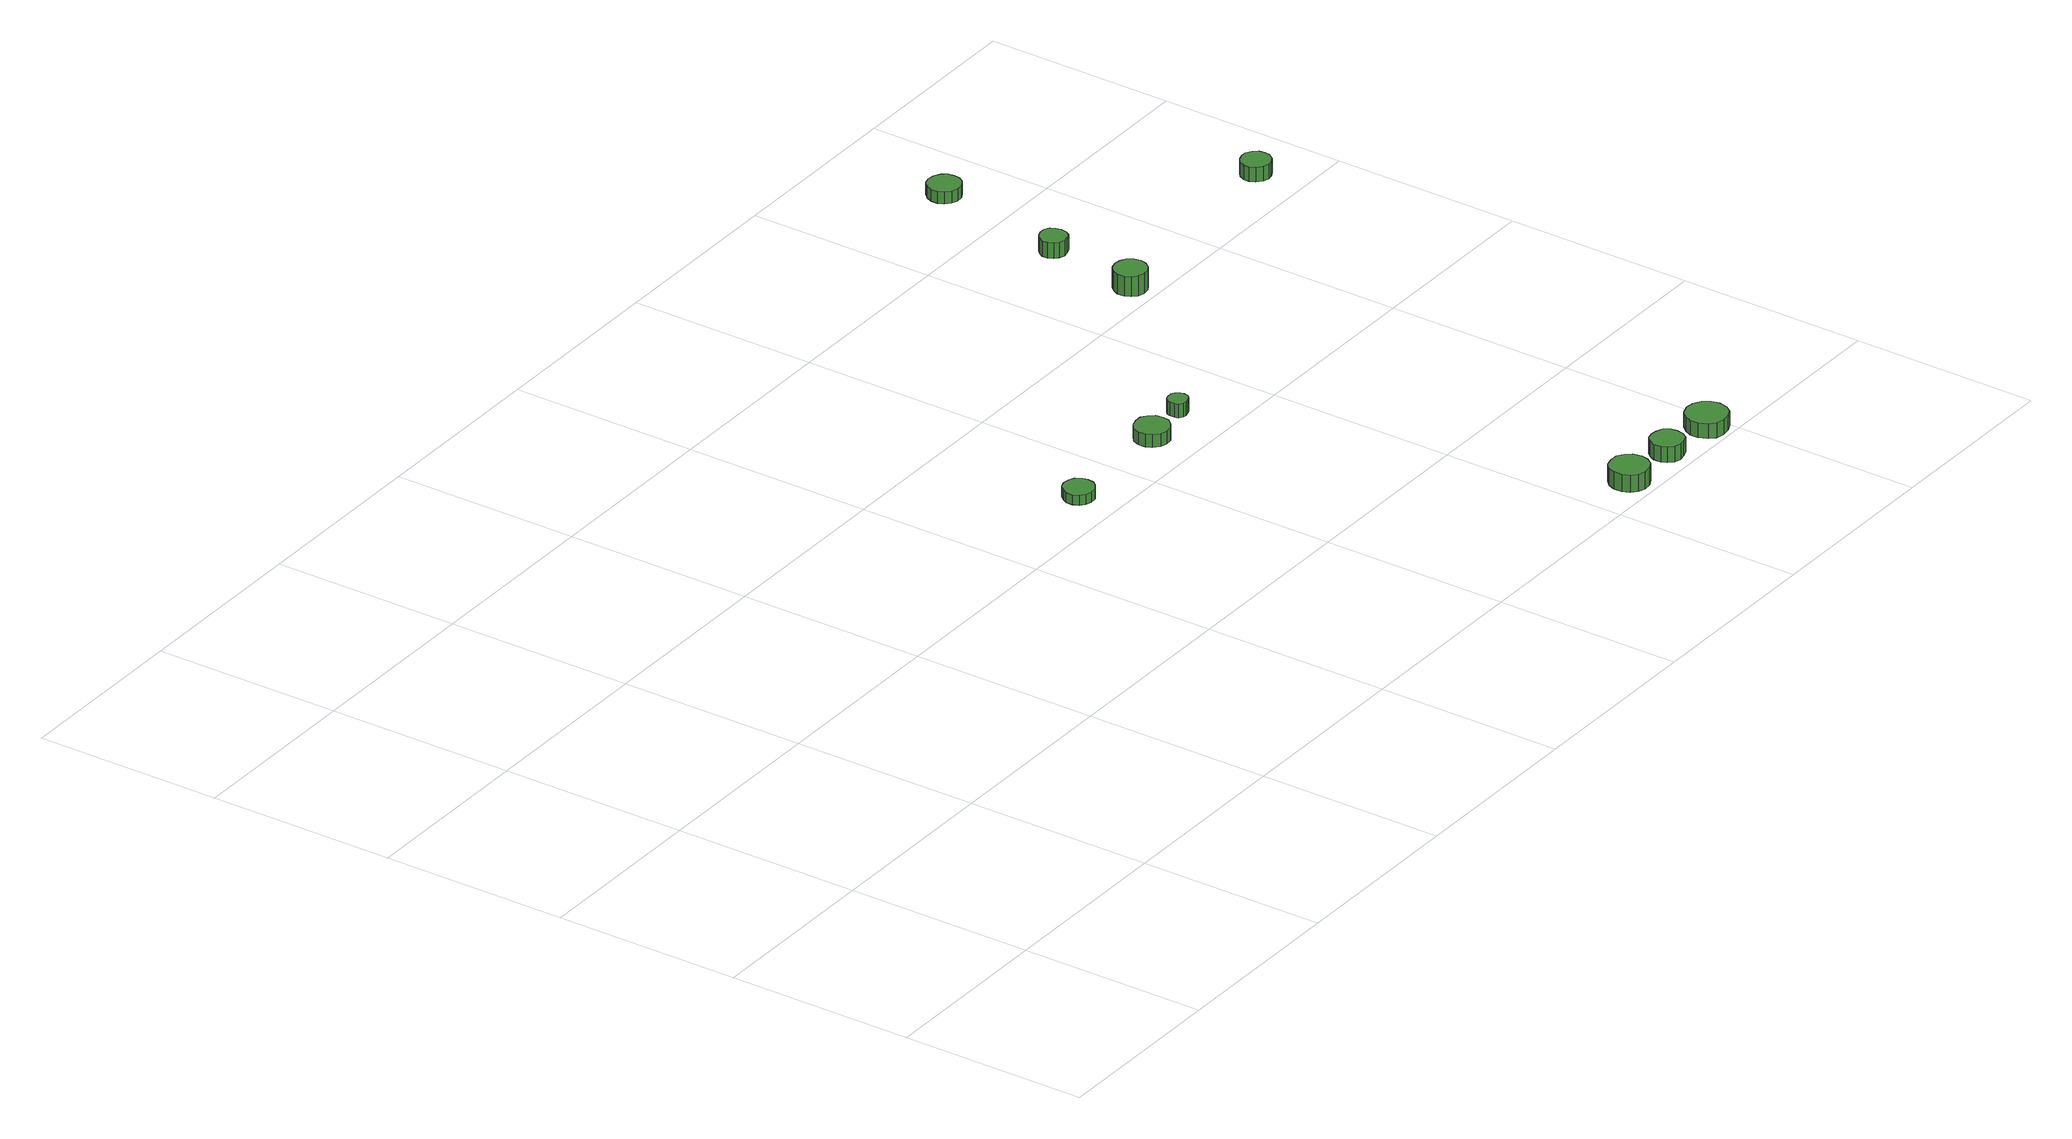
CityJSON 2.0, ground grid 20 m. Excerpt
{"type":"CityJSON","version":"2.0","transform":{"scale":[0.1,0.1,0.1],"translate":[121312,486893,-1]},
"CityObjects":{
"tree1":{"type":"SolitaryVegetationObject","attributes":{"function":"something"}},
"tree2":{"type":"SolitaryVegetationObject","attributes":{"function":"something"}},
"tree3":{"type":"SolitaryVegetationObject","attributes":{"function":"something"}},
"tree4":{"type":"SolitaryVegetationObject","attributes":{"function":"something"},"geometry":[{"type":"MultiSurface","lod":"1","boundaries":[[[0,1,2,3,4,5,6,7,8,9,10,11,12,13,14]],[[15,16,17,18,19,20,21,22,23,24,25,26,27,28,29]],[[0,29,28,1]],[[1,28,27,2]],[[2,27,26,3]],[[3,26,25,4]],[[4,25,24,5]],[[5,24,23,6]],[[6,23,22,7]],[[7,22,21,8]],[[8,21,20,9]],[[9,20,19,10]],[[10,19,18,11]],[[11,18,17,12]],[[12,17,16,13]],[[13,16,15,14]],[[14,15,29,0]]]}]},
"tree5":{"type":"SolitaryVegetationObject","attributes":{"function":"something"},"geometry":[{"type":"MultiSurface","lod":"1","boundaries":[[[30,31,32,33,34,35,36,37,38,39,40,41,42,43,44]],[[45,46,47,48,49,50,51,52,53,54,55,56,57,58,59]],[[30,59,58,31]],[[31,58,57,32]],[[32,57,56,33]],[[33,56,55,34]],[[34,55,54,35]],[[35,54,53,36]],[[36,53,52,37]],[[37,52,51,38]],[[38,51,50,39]],[[39,50,49,40]],[[40,49,48,41]],[[41,48,47,42]],[[42,47,46,43]],[[43,46,45,44]],[[44,45,59,30]]]}]},
"tree6":{"type":"SolitaryVegetationObject","attributes":{"function":"something"},"geometry":[{"type":"MultiSurface","lod":"1","boundaries":[[[60,61,62,63,64,65,66,67,68,69,70,71,72,73,74]],[[75,76,77,78,79,80,81,82,83,84,85,86,87,88,89]],[[60,89,88,61]],[[61,88,87,62]],[[62,87,86,63]],[[63,86,85,64]],[[64,85,84,65]],[[65,84,83,66]],[[66,83,82,67]],[[67,82,81,68]],[[68,81,80,69]],[[69,80,79,70]],[[70,79,78,71]],[[71,78,77,72]],[[72,77,76,73]],[[73,76,75,74]],[[74,75,89,60]]]}]},
"tree7":{"type":"SolitaryVegetationObject","attributes":{"function":"something"},"geometry":[{"type":"MultiSurface","lod":"1","boundaries":[[[90,91,92,93,94,95,96,97,98,99,100,101,102,103,104]],[[105,106,107,108,109,110,111,112,113,114,115,116,117,118,119]],[[90,119,118,91]],[[91,118,117,92]],[[92,117,116,93]],[[93,116,115,94]],[[94,115,114,95]],[[95,114,113,96]],[[96,113,112,97]],[[97,112,111,98]],[[98,111,110,99]],[[99,110,109,100]],[[100,109,108,101]],[[101,108,107,102]],[[102,107,106,103]],[[103,106,105,104]],[[104,105,119,90]]]}]},
"tree8":{"type":"SolitaryVegetationObject","attributes":{"function":"something"},"geometry":[{"type":"MultiSurface","lod":"1","boundaries":[[[120,121,122,123,124,125,126,127,128,129,130,131,132,133,134]],[[135,136,137,138,139,140,141,142,143,144,145,146,147,148,149]],[[120,149,148,121]],[[121,148,147,122]],[[122,147,146,123]],[[123,146,145,124]],[[124,145,144,125]],[[125,144,143,126]],[[126,143,142,127]],[[127,142,141,128]],[[128,141,140,129]],[[129,140,139,130]],[[130,139,138,131]],[[131,138,137,132]],[[132,137,136,133]],[[133,136,135,134]],[[134,135,149,120]]]}]},
"tree9":{"type":"SolitaryVegetationObject","attributes":{"function":"something"},"geometry":[{"type":"MultiSurface","lod":"1","boundaries":[[[150,151,152,153,154,155,156,157,158,159,160,161,162,163,164]],[[165,166,167,168,169,170,171,172,173,174,175,176,177,178,179]],[[150,179,178,151]],[[151,178,177,152]],[[152,177,176,153]],[[153,176,175,154]],[[154,175,174,155]],[[155,174,173,156]],[[156,173,172,157]],[[157,172,171,158]],[[158,171,170,159]],[[159,170,169,160]],[[160,169,168,161]],[[161,168,167,162]],[[162,167,166,163]],[[163,166,165,164]],[[164,165,179,150]]]}]},
"tree10":{"type":"SolitaryVegetationObject","attributes":{"function":"something"},"geometry":[{"type":"MultiSurface","lod":"1","boundaries":[[[180,181,182,183,184,185,186,187,188,189,190,191,192,193,194]],[[195,196,197,198,199,200,201,202,203,204,205,206,207,208,209]],[[180,209,208,181]],[[181,208,207,182]],[[182,207,206,183]],[[183,206,205,184]],[[184,205,204,185]],[[185,204,203,186]],[[186,203,202,187]],[[187,202,201,188]],[[188,201,200,189]],[[189,200,199,190]],[[190,199,198,191]],[[191,198,197,192]],[[192,197,196,193]],[[193,196,195,194]],[[194,195,209,180]]]}]},
"tree11":{"type":"SolitaryVegetationObject","attributes":{"function":"something"},"geometry":[{"type":"MultiSurface","lod":"1","boundaries":[[[210,211,212,213,214,215,216,217,218,219,220,221,222,223,224]],[[225,226,227,228,229,230,231,232,233,234,235,236,237,238,239]],[[210,239,238,211]],[[211,238,237,212]],[[212,237,236,213]],[[213,236,235,214]],[[214,235,234,215]],[[215,234,233,216]],[[216,233,232,217]],[[217,232,231,218]],[[218,231,230,219]],[[219,230,229,220]],[[220,229,228,221]],[[221,228,227,222]],[[222,227,226,223]],[[223,226,225,224]],[[224,225,239,210]]]}]},
"tree12":{"type":"SolitaryVegetationObject","attributes":{"function":"something"},"geometry":[{"type":"MultiSurface","lod":"1","boundaries":[[[240,241,242,243,244,245,246,247,248,249,250,251,252,253,254]],[[255,256,257,258,259,260,261,262,263,264,265,266,267,268,269]],[[240,269,268,241]],[[241,268,267,242]],[[242,267,266,243]],[[243,266,265,244]],[[244,265,264,245]],[[245,264,263,246]],[[246,263,262,247]],[[247,262,261,248]],[[248,261,260,249]],[[249,260,259,250]],[[250,259,258,251]],[[251,258,257,252]],[[252,257,256,253]],[[253,256,255,254]],[[254,255,269,240]]]}]},
"tree13":{"type":"SolitaryVegetationObject","attributes":{"function":"something"},"geometry":[{"type":"MultiSurface","lod":"1","boundaries":[[[270,271,272,273,274,275,276,277,278,279,280,281,282,283,284]],[[285,286,287,288,289,290,291,292,293,294,295,296,297,298,299]],[[270,299,298,271]],[[271,298,297,272]],[[272,297,296,273]],[[273,296,295,274]],[[274,295,294,275]],[[275,294,293,276]],[[276,293,292,277]],[[277,292,291,278]],[[278,291,290,279]],[[279,290,289,280]],[[280,289,288,281]],[[281,288,287,282]],[[282,287,286,283]],[[283,286,285,284]],[[284,285,299,270]]]}]}
},
"vertices":[
[753,445,17],[752,451,17],[748,457,17],[742,460,17],[735,461,17],[729,459,17],[724,454,17],[721,448,17],[721,441,17],[724,435,17],[729,431,17],[735,429,17],[742,429,17],[748,433,17],[752,438,17],[752,438,6],[748,433,6],[742,429,6],[735,429,6],[729,431,6],[724,435,6],[721,441,6],[721,448,6],[724,454,6],[729,459,6],[735,461,6],[742,460,6],[748,457,6],[752,451,6],[753,445,6],
[885,449,21],[884,457,21],[879,463,21],[873,467,21],[865,467,21],[858,465,21],[852,460,21],[849,453,21],[849,445,21],[852,439,21],[858,433,21],[865,431,21],[873,432,21],[879,436,21],[884,442,21],[884,442,7],[879,436,7],[873,432,7],[865,431,7],[858,433,7],[852,439,7],[849,445,7],[849,453,7],[852,460,7],[858,465,7],[865,467,7],[873,467,7],[879,463,7],[884,457,7],[885,449,7],
[932,457,22],[931,461,22],[928,465,22],[924,467,22],[920,467,22],[916,466,22],[912,463,22],[911,459,22],[911,454,22],[912,450,22],[916,447,22],[920,446,22],[924,447,22],[928,449,22],[931,452,22],[931,452,7],[928,449,7],[924,447,7],[920,446,7],[916,447,7],[912,450,7],[911,454,7],[911,459,7],[912,463,7],[916,466,7],[920,467,7],[924,467,7],[928,465,7],[931,461,7],[932,457,7],
[1075,26,27],[1073,35,27],[1068,41,27],[1061,46,27],[1052,46,27],[1044,44,27],[1038,38,27],[1035,31,27],[1035,22,27],[1038,14,27],[1044,9,27],[1052,6,27],[1061,7,27],[1068,11,27],[1073,18,27],[1073,18,8],[1068,11,8],[1061,7,8],[1052,6,8],[1044,9,8],[1038,14,8],[1035,22,8],[1035,31,8],[1038,38,8],[1044,44,8],[1052,46,8],[1061,46,8],[1068,41,8],[1073,35,8],[1075,26,8],
[1136,27,25],[1135,34,25],[1131,40,25],[1124,43,25],[1117,44,25],[1110,42,25],[1105,37,25],[1102,31,25],[1102,23,25],[1105,17,25],[1110,12,25],[1117,10,25],[1124,11,25],[1131,14,25],[1135,20,25],[1135,20,8],[1131,14,8],[1124,11,8],[1117,10,8],[1110,12,8],[1105,17,8],[1102,23,8],[1102,31,8],[1105,37,8],[1110,42,8],[1117,44,8],[1124,43,8],[1131,40,8],[1135,34,8],[1136,27,8],
[1202,23,25],[1200,32,25],[1195,39,25],[1187,44,25],[1178,45,25],[1169,42,25],[1163,36,25],[1159,28,25],[1159,19,25],[1163,10,25],[1169,4,25],[1178,2,25],[1187,3,25],[1195,7,25],[1200,14,25],[1200,14,9],[1195,7,9],[1187,3,9],[1178,2,9],[1169,4,9],[1163,10,9],[1159,19,9],[1159,28,9],[1163,36,9],[1169,42,9],[1178,45,9],[1187,44,9],[1195,39,9],[1200,32,9],[1202,23,9],
[1108,628,28],[1106,635,28],[1102,641,28],[1096,644,28],[1089,645,28],[1082,643,28],[1077,638,28],[1074,632,28],[1074,624,28],[1077,618,28],[1082,613,28],[1089,611,28],[1096,612,28],[1102,615,28],[1106,621,28],[1106,621,6],[1102,615,6],[1096,612,6],[1089,611,6],[1082,613,6],[1077,618,6],[1074,624,6],[1074,632,6],[1077,638,6],[1082,643,6],[1089,645,6],[1096,644,6],[1102,641,6],[1106,635,6],[1108,628,6],
[1120,728,23],[1119,734,23],[1116,739,23],[1111,742,23],[1105,742,23],[1099,740,23],[1095,736,23],[1092,731,23],[1092,725,23],[1095,720,23],[1099,716,23],[1105,714,23],[1111,715,23],[1116,717,23],[1119,722,23],[1119,722,6],[1116,717,6],[1111,715,6],[1105,714,6],[1099,716,6],[1095,720,6],[1092,725,6],[1092,731,6],[1095,736,6],[1099,740,6],[1105,742,6],[1111,742,6],[1116,739,6],[1119,734,6],[1120,728,6],
[1152,874,19],[1151,881,19],[1147,886,19],[1140,890,19],[1133,891,19],[1126,889,19],[1121,884,19],[1118,877,19],[1118,870,19],[1121,864,19],[1126,859,19],[1133,857,19],[1140,857,19],[1147,861,19],[1151,867,19],[1151,867,6],[1147,861,6],[1140,857,6],[1133,857,6],[1126,859,6],[1121,864,6],[1118,870,6],[1118,877,6],[1121,884,6],[1126,889,6],[1133,891,6],[1140,890,6],[1147,886,6],[1151,881,6],[1152,874,6],
[1350,651,23],[1349,657,23],[1345,662,23],[1339,666,23],[1333,666,23],[1327,664,23],[1322,660,23],[1319,654,23],[1319,648,23],[1322,642,23],[1327,637,23],[1333,635,23],[1339,636,23],[1345,639,23],[1349,645,23],[1349,645,7],[1345,639,7],[1339,636,7],[1333,635,7],[1327,637,7],[1322,642,7],[1319,648,7],[1319,654,7],[1322,660,7],[1327,664,7],[1333,666,7],[1339,666,7],[1345,662,7],[1349,657,7],[1350,651,7]
]}
